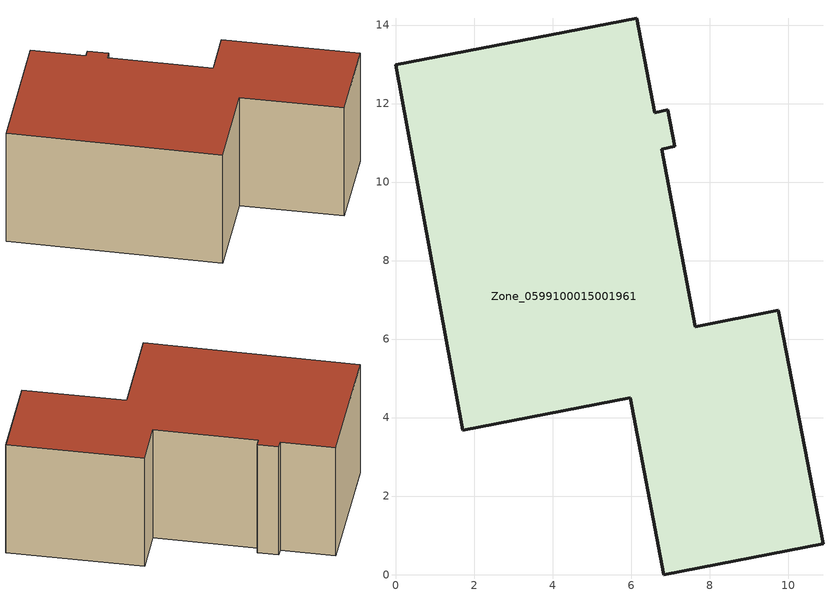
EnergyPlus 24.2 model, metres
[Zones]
Zone_0599100015001961
 floor ground (C_G): 5.98,4.5 1.71,3.68 0,12.99 6.14,14.17 6.6,11.77 6.94,11.84 7.12,10.91 6.78,10.84 7.64,6.32 9.75,6.73 10.89,0.78 6.84,0 z0.79
 wall outside (C_F): 7.64,6.32 6.78,10.84 7.12,10.91 6.94,11.84 6.6,11.77 6.14,14.17 0,12.99 1.71,3.68 5.98,4.5 6.84,0 10.89,0.78 9.75,6.73 7.64,6.32 z0.79:6.5
 roof outside (C_R): 10.89,0.78 9.75,6.73 7.64,6.32 6.78,10.84 7.12,10.91 6.94,11.84 6.6,11.77 6.14,14.17 0,12.99 1.71,3.68 5.98,4.5 6.84,0 z6.5
[BUILDING]
Pand.0599100015001961: North Axis=0; Terrain=City; Loads Convergence Tolerance Value=0.04; Temperature Convergence Tolerance Value=0.4; Solar Distribution=FullExterior; Maximum Number of Warmup Days=25; Minimum Number of Warmup Days=1
[Site:Location]
Rotterdam.The.Hague.AP_ZH_NLD Design_Conditions: Latitude=51.96; Longitude=4.45; Time Zone=1; Elevation=-4.5
[SITE:GROUNDTEMPERATURE:BUILDINGSURFACE]
18, 18, 18, 18, 18, 18, 18, 18, 18, 18, 18, 18
[MATERIAL] Thermal Absorptance=0.9; Solar Absorptance=0.7; Visible Absorptance=0.7
Name | Roughness | Thickness | Conductivity | Density | Specific Heat
G.TC.1965-1974 | MediumSmooth | 0.15 | 0.882353 | 540 | 1210
F.TC.1965-1974 | Rough | 0.3 | 0.697674 | 1920 | 840
R.TC.1965-1974 | MediumRough | 0.2 | 0.232558 | 1500 | 1000
[CONSTRUCTION]
C_G: G.TC.1965-1974
C_F: F.TC.1965-1974
C_R: R.TC.1965-1974
[ZONE]
Zone_0599100015001961: Type=1; Multiplier=1; Ceiling Height=Autocalculate; Volume=Autocalculate; Floor Area=autocalculate; Part of Total Floor Area=Yes
[ZONEINFILTRATION:DESIGNFLOWRATE]
Infil_Zone_0599100015001961: Zone or ZoneList or Space or SpaceList=Zone_0599100015001961; Schedule=AlwaysOn; Design Flow Rate Calculation Method=Flow/Area; Flow Rate per Floor Area=0.003; Constant Term Coefficient=1; Temperature Term Coefficient=0; Velocity Term Coefficient=0; Velocity Squared Term Coefficient=0
[HVACTEMPLATE:ZONE:IDEALLOADSAIRSYSTEM]
Zone_0599100015001961: Maximum Heating Supply Air Temperature=50; Minimum Cooling Supply Air Temperature=13; Maximum Heating Supply Air Humidity Ratio=0.0156; Minimum Cooling Supply Air Humidity Ratio=0.0077; Heating Limit=NoLimit; Cooling Limit=NoLimit; Dehumidification Control Type=ConstantSensibleHeatRatio; Cooling Sensible Heat Ratio=0.7; Dehumidification Setpoint=60; Humidification Control Type=None; Humidification Setpoint=30; Outdoor Air Method=None; Outdoor Air Flow Rate per Person=0.00944; Outdoor Air Flow Rate per Zone Floor Area=0; Outdoor Air Flow Rate per Zone=0; Demand Controlled Ventilation Type=None; Outdoor Air Economizer Type=NoEconomizer; Heat Recovery Type=None; Sensible Heat Recovery Effectiveness=0.7; Latent Heat Recovery Effectiveness=0.65
[ZONECONTROL:THERMOSTAT]
ThermostatControl_Zone_0599100015001961: Zone or ZoneList=Zone_0599100015001961; Control Type Schedule=DualSetpointControlType; Control 1=Thermostat_Zone_0599100015001961; Temperature Difference Between Cutout And Setpoint=0
[THERMOSTATSETPOINT:DUALSETPOINT]
Thermostat_Zone_0599100015001961: Heating Setpoint Temperature Schedule=HeatingSetpoint_Zone_0599100015001961; Cooling Setpoint Temperature Schedule=CoolingSetpoint_Zone_0599100015001961
[SCHEDULE:COMPACT]
HeatingSetpoint_Zone_0599100015001961: Through: 12/31, For: AllDays, Until: 24:00, 21
CoolingSetpoint_Zone_0599100015001961: Through: 12/31, For: AllDays, Until: 24:00, 24
DualSetpointControlType: Through: 12/31, For: AllDays, Until: 24:00, 4
AlwaysOn: Through: 12/31, For: AllDays, Until: 24:00, 1
